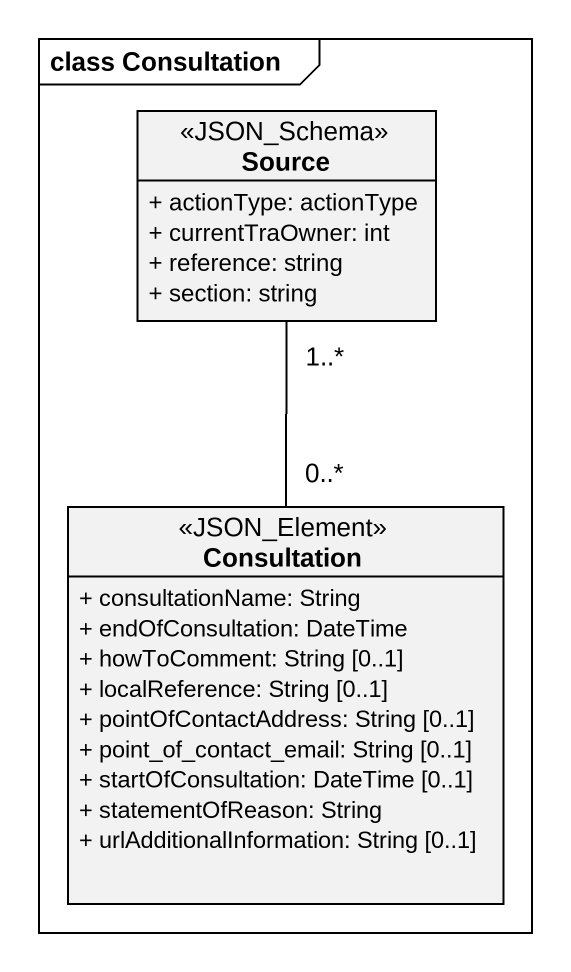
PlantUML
@startuml
mainframe class Consultation
hide circle
hide empty members
skinparam classAttributeIconSize 0
class Source <<JSON_Schema>> {
  + actionType: actionType
  + currentTraOwner: int
  + reference: string
  + section: string
}
class Consultation <<JSON_Element>> {
  + consultationName: String
  + endOfConsultation: DateTime
  + howToComment: String [0..1]
  + localReference: String [0..1]
  + pointOfContactAddress: String [0..1]
  + point_of_contact_email: String [0..1]
  + startOfConsultation: DateTime [0..1]
  + statementOfReason: String
  + urlAdditionalInformation: String [0..1]
}
Consultation "0..*" -up- "1..*" Source
@enduml
